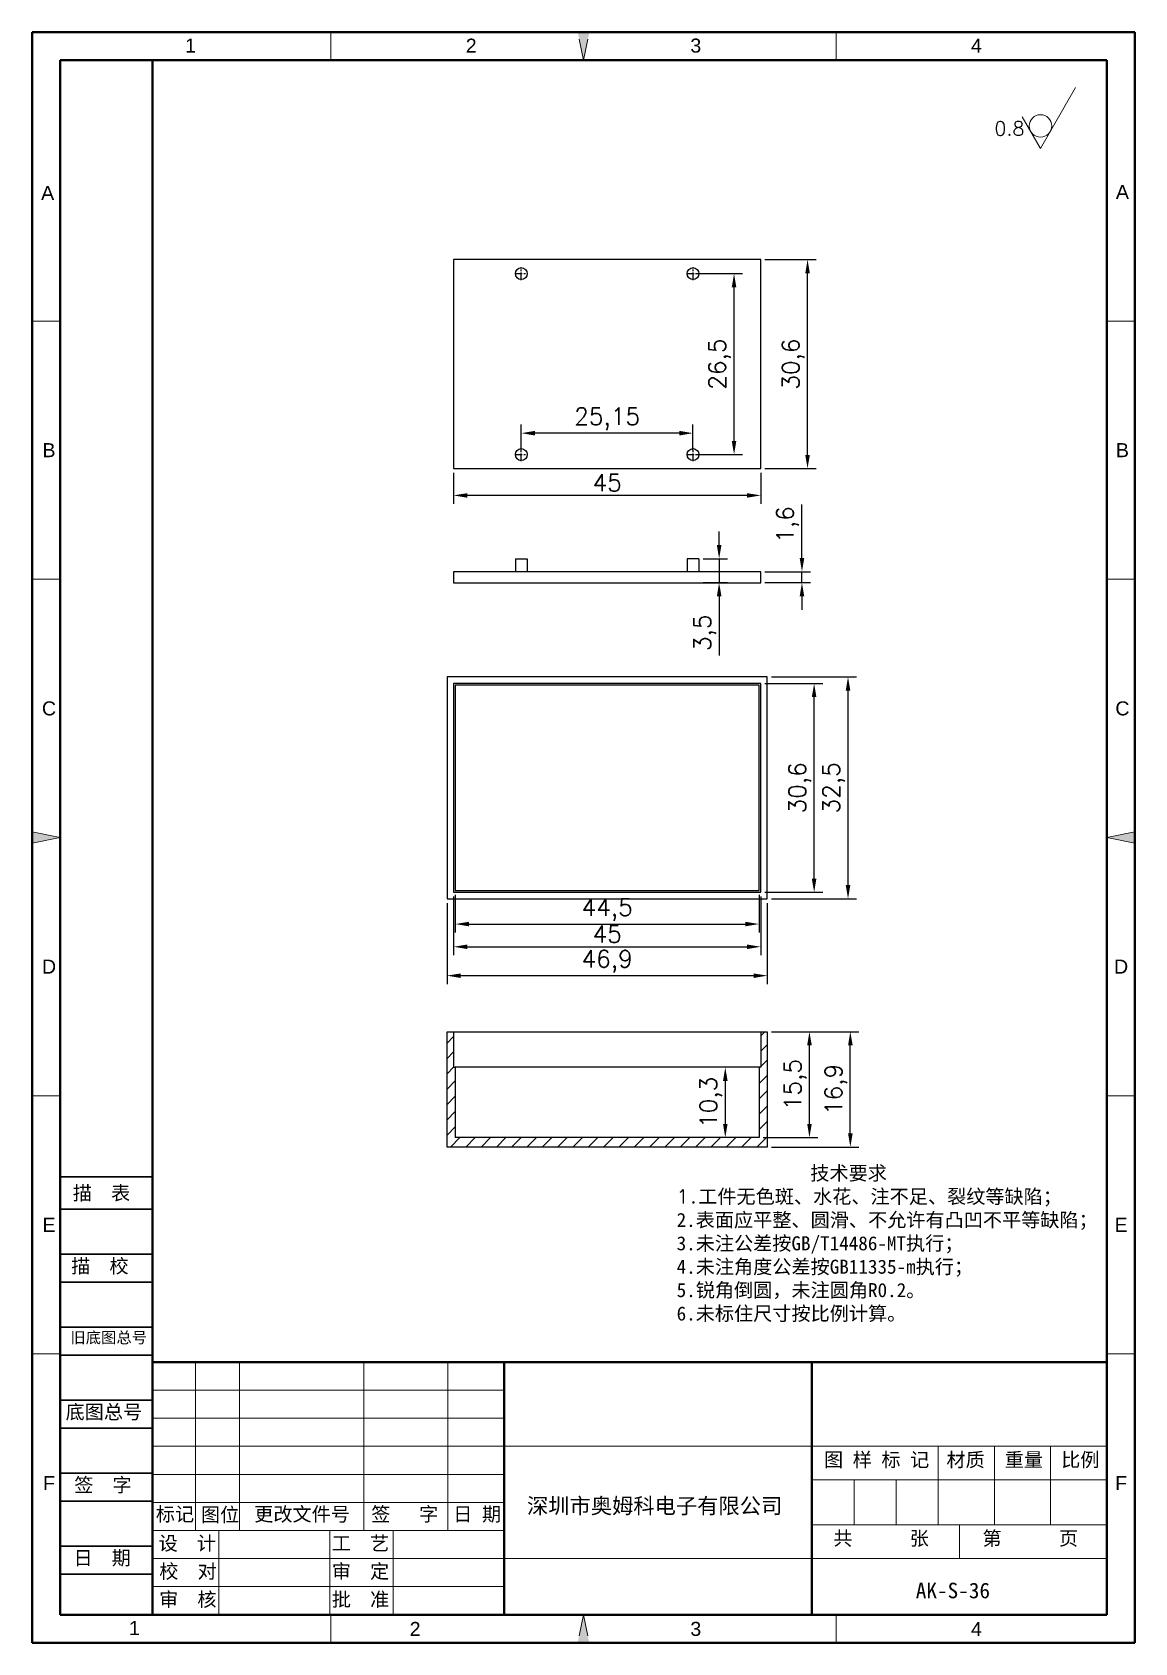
# Model space of a CAD drawing. Header units: millimetres. Extents: x 10844 to 11005, y -471 to -235.
import ezdxf
from ezdxf.enums import TextEntityAlignment as Align

# ---------------------------------------------------------------- set-up
doc = ezdxf.new("R2010")
doc.units = ezdxf.units.MM
for name, pattern in [('ACAD_ISO10W100', [18, 12, -3, 0, -3]), ('CENTER', [50.8, 31.75, -6.35, 6.35, -6.35]), ('HIDDEN2', [4.7625, 3.175, -1.5875])]:
    doc.linetypes.add(name, pattern=pattern)
for name, color, linetype, lineweight in [('dim', 82, 'Continuous', 9), ('图层1', 7, 'ACAD_ISO10W100', 15), ('图层2', 7, 'Continuous', 30), ('图层3', 7, 'Continuous', 15), ('图层4', 7, 'Continuous', 40), ('图层5', 7, 'HIDDEN2', 15), ('细实线', 3, 'Continuous', 18)]:
    doc.layers.add(name, color=color, linetype=linetype, lineweight=lineweight)
doc.layers.add('尺寸线', color=7, linetype='Continuous')
doc.styles.get("Standard").update_dxf_attribs({"font": 'txt', "bigfont": 'gbcbig.shx'})
doc.styles.add('样式 3', font='arial.ttf', dxfattribs={"height": 3.8})
doc.dimstyles.new('ISO-25', dxfattribs={"dimtxt": 2.5, "dimasz": 2.5, "dimexe": 1.25, "dimexo": 0.625, "dimtad": 1, "dimtxsty": 'Standard', "dimcen": 2.5, "dimadec": 0, "dimazin": 0, "dimtfac": 1, "dimtmove": 0, "dimatfit": 3, "dimfxl": 1, "dimarcsym": 0})

# ---------------------------------------------------------------- blocks, each defined once
blk = doc.blocks.new('*D543')
at = {"layer": 'Defpoints', "color": 0}
for p in [(10915.32, -294.07), (10915.32, -297.2), (10940.47, -297.2)]:
    blk.add_point(p, dxfattribs=at)
at = {"layer": 'dim', "color": 0, "lineweight": -2}
for p, q in [((10915.32, -296.58), (10915.32, -292.82)), ((10938.47, -294.07), (10917.32, -294.07)), ((10940.47, -296.58), (10940.47, -292.82))]:
    blk.add_line(p, q, dxfattribs=at)
at = {"layer": 'dim', "color": 0}
for points in [[(10917.32, -293.74), (10917.32, -294.41), (10915.32, -294.07)], [(10938.47, -293.74), (10938.47, -294.41), (10940.47, -294.07)]]:
    blk.add_solid(points, dxfattribs=at)
at = {"layer": 'dim', "color": 0, "insert": (10927.9, -291.99), "char_height": 2.5, "attachment_point": 5}
blk.add_mtext('25,15', dxfattribs=at)
blk = doc.blocks.new('*D544')
at = {"layer": 'Defpoints', "color": 0}
for p in [(10905.4, -299.25), (10950.4, -299.25), (10905.4, -303.19)]:
    blk.add_point(p, dxfattribs=at)
at = {"layer": 'dim', "color": 0, "lineweight": -2}
for p, q in [((10905.4, -299.88), (10905.4, -304.44)), ((10950.4, -299.88), (10950.4, -304.44)), ((10948.4, -303.19), (10907.4, -303.19))]:
    blk.add_line(p, q, dxfattribs=at)
at = {"layer": 'dim', "color": 0}
for points in [[(10907.4, -302.86), (10907.4, -303.52), (10905.4, -303.19)], [(10948.4, -302.86), (10948.4, -303.52), (10950.4, -303.19)]]:
    blk.add_solid(points, dxfattribs=at)
at = {"layer": 'dim', "color": 0, "insert": (10927.9, -301.32), "char_height": 2.5, "attachment_point": 5}
blk.add_mtext('45', dxfattribs=at)
blk = doc.blocks.new('*D545')
at = {"layer": 'Defpoints', "color": 0}
for p in [(10950.4, -268.65), (10957.25, -268.65), (10950.4, -299.25)]:
    blk.add_point(p, dxfattribs=at)
at = {"layer": 'dim', "color": 0, "lineweight": -2}
for p, q in [((10951.02, -268.65), (10958.5, -268.65)), ((10957.25, -297.25), (10957.25, -270.65)), ((10951.02, -299.25), (10958.5, -299.25))]:
    blk.add_line(p, q, dxfattribs=at)
at = {"layer": 'dim', "color": 0}
for points in [[(10956.92, -270.65), (10957.59, -270.65), (10957.25, -268.65)], [(10956.92, -297.25), (10957.59, -297.25), (10957.25, -299.25)]]:
    blk.add_solid(points, dxfattribs=at)
at = {"layer": 'dim', "color": 0, "insert": (10955.17, -283.95), "char_height": 2.5, "attachment_point": 5, "rotation": 90}
blk.add_mtext('30,6', dxfattribs=at)
blk = doc.blocks.new('*D546')
at = {"layer": 'Defpoints', "color": 0}
for p in [(10940.47, -270.7), (10946.49, -270.7), (10940.47, -297.2)]:
    blk.add_point(p, dxfattribs=at)
at = {"layer": 'dim', "color": 0, "lineweight": -2}
for p, q in [((10941.1, -270.7), (10947.74, -270.7)), ((10946.49, -295.2), (10946.49, -272.7)), ((10941.1, -297.2), (10947.74, -297.2))]:
    blk.add_line(p, q, dxfattribs=at)
at = {"layer": 'dim', "color": 0}
for points in [[(10946.15, -272.7), (10946.82, -272.7), (10946.49, -270.7)], [(10946.15, -295.2), (10946.82, -295.2), (10946.49, -297.2)]]:
    blk.add_solid(points, dxfattribs=at)
at = {"layer": 'dim', "color": 0, "insert": (10944.4, -283.95), "char_height": 2.5, "attachment_point": 5, "rotation": 90}
blk.add_mtext('26,5', dxfattribs=at)
blk = doc.blocks.new('*D547')
at = {"layer": 'Defpoints', "color": 0}
for p in [(10950.4, -314.37), (10950.4, -315.97), (10956.43, -314.37)]:
    blk.add_point(p, dxfattribs=at)
at = {"layer": 'dim', "color": 0, "lineweight": -2}
for p, q in [((10956.43, -312.37), (10956.43, -304.54)), ((10951.02, -314.37), (10957.68, -314.37)), ((10951.02, -315.97), (10957.68, -315.97)), ((10956.43, -315.97), (10956.43, -314.37)), ((10956.43, -317.97), (10956.43, -319.97))]:
    blk.add_line(p, q, dxfattribs=at)
at = {"layer": 'dim', "color": 0}
for points in [[(10956.1, -312.37), (10956.77, -312.37), (10956.43, -314.37)], [(10956.1, -317.97), (10956.77, -317.97), (10956.43, -315.97)]]:
    blk.add_solid(points, dxfattribs=at)
at = {"layer": 'dim', "color": 0, "insert": (10954.35, -307.46), "char_height": 2.5, "attachment_point": 5, "rotation": 90}
blk.add_mtext('1,6', dxfattribs=at)
blk = doc.blocks.new('*D548')
at = {"layer": 'Defpoints', "color": 0}
for p in [(10941.35, -312.47), (10941.35, -315.97), (10944.3, -315.97)]:
    blk.add_point(p, dxfattribs=at)
at = {"layer": 'dim', "color": 0, "lineweight": -2}
for p, q in [((10944.3, -310.47), (10944.3, -308.47)), ((10941.97, -312.47), (10945.55, -312.47)), ((10944.3, -312.47), (10944.3, -315.97)), ((10941.97, -315.97), (10945.55, -315.97)), ((10944.3, -317.97), (10944.3, -326.64))]:
    blk.add_line(p, q, dxfattribs=at)
at = {"layer": 'dim', "color": 0}
for points in [[(10943.97, -310.47), (10944.64, -310.47), (10944.3, -312.47)], [(10943.97, -317.97), (10944.64, -317.97), (10944.3, -315.97)]]:
    blk.add_solid(points, dxfattribs=at)
at = {"layer": 'dim', "color": 0, "insert": (10942.22, -323.31), "char_height": 2.5, "attachment_point": 5, "rotation": 90}
blk.add_mtext('3,5', dxfattribs=at)
blk = doc.blocks.new('*D549')
at = {"layer": 'Defpoints', "color": 0}
for p in [(10951.35, -329.78), (10963.18, -329.78), (10951.35, -362.28)]:
    blk.add_point(p, dxfattribs=at)
at = {"layer": 'dim', "color": 0, "lineweight": -2}
for p, q in [((10951.97, -329.78), (10964.43, -329.78)), ((10963.18, -360.28), (10963.18, -331.78)), ((10951.97, -362.28), (10964.43, -362.28))]:
    blk.add_line(p, q, dxfattribs=at)
at = {"layer": 'dim', "color": 0}
for points in [[(10962.85, -331.78), (10963.52, -331.78), (10963.18, -329.78)], [(10962.85, -360.28), (10963.52, -360.28), (10963.18, -362.28)]]:
    blk.add_solid(points, dxfattribs=at)
at = {"layer": 'dim', "color": 0, "insert": (10961.1, -346.03), "char_height": 2.5, "attachment_point": 5, "rotation": 90}
blk.add_mtext('32,5', dxfattribs=at)
blk = doc.blocks.new('*D550')
at = {"layer": 'Defpoints', "color": 0}
for p in [(10950.4, -330.73), (10958.22, -330.73), (10950.4, -361.33)]:
    blk.add_point(p, dxfattribs=at)
at = {"layer": 'dim', "color": 0, "lineweight": -2}
for p, q in [((10951.02, -330.73), (10959.47, -330.73)), ((10958.22, -359.33), (10958.22, -332.73)), ((10951.02, -361.33), (10959.47, -361.33))]:
    blk.add_line(p, q, dxfattribs=at)
at = {"layer": 'dim', "color": 0}
for points in [[(10957.88, -332.73), (10958.55, -332.73), (10958.22, -330.73)], [(10957.88, -359.33), (10958.55, -359.33), (10958.22, -361.33)]]:
    blk.add_solid(points, dxfattribs=at)
at = {"layer": 'dim', "color": 0, "insert": (10956.13, -346.03), "char_height": 2.5, "attachment_point": 5, "rotation": 90}
blk.add_mtext('30,6', dxfattribs=at)
blk = doc.blocks.new('*D551')
at = {"layer": 'Defpoints', "color": 0}
for p in [(10951.35, -381.75), (10963.52, -381.75), (10951.35, -398.65)]:
    blk.add_point(p, dxfattribs=at)
at = {"layer": 'dim', "color": 0, "lineweight": -2}
for p, q in [((10951.97, -381.75), (10964.77, -381.75)), ((10963.52, -396.65), (10963.52, -383.75)), ((10951.97, -398.65), (10964.77, -398.65))]:
    blk.add_line(p, q, dxfattribs=at)
at = {"layer": 'dim', "color": 0}
for points in [[(10963.19, -383.75), (10963.86, -383.75), (10963.52, -381.75)], [(10963.19, -396.65), (10963.86, -396.65), (10963.52, -398.65)]]:
    blk.add_solid(points, dxfattribs=at)
at = {"layer": 'dim', "color": 0, "insert": (10961.44, -390.2), "char_height": 2.5, "attachment_point": 5, "rotation": 90}
blk.add_mtext('16,9', dxfattribs=at)
blk = doc.blocks.new('*D552')
at = {"layer": 'Defpoints', "color": 0}
for p in [(10951.97, -381.75), (10957.53, -381.75), (10950.15, -397.25)]:
    blk.add_point(p, dxfattribs=at)
at = {"layer": 'dim', "color": 0, "lineweight": -2}
for p, q in [((10952.6, -381.75), (10958.78, -381.75)), ((10957.53, -395.25), (10957.53, -383.75)), ((10950.77, -397.25), (10958.78, -397.25))]:
    blk.add_line(p, q, dxfattribs=at)
at = {"layer": 'dim', "color": 0}
for points in [[(10957.2, -383.75), (10957.87, -383.75), (10957.53, -381.75)], [(10957.2, -395.25), (10957.87, -395.25), (10957.53, -397.25)]]:
    blk.add_solid(points, dxfattribs=at)
at = {"layer": 'dim', "color": 0, "insert": (10955.45, -389.5), "char_height": 2.5, "attachment_point": 5, "rotation": 90}
blk.add_mtext('15,5', dxfattribs=at)
blk = doc.blocks.new('*D553')
at = {"layer": 'Defpoints', "color": 0}
for p in [(10950.15, -386.95), (10945.2, -397.25), (10950.15, -397.25)]:
    blk.add_point(p, dxfattribs=at)
at = {"layer": 'dim', "color": 0, "lineweight": -2}
for p, q in [((10949.52, -386.95), (10943.95, -386.95)), ((10945.2, -388.95), (10945.2, -395.25)), ((10949.52, -397.25), (10943.95, -397.25))]:
    blk.add_line(p, q, dxfattribs=at)
at = {"layer": 'dim', "color": 0}
for points in [[(10944.87, -388.95), (10945.54, -388.95), (10945.2, -386.95)], [(10944.87, -395.25), (10945.54, -395.25), (10945.2, -397.25)]]:
    blk.add_solid(points, dxfattribs=at)
at = {"layer": 'dim', "color": 0, "insert": (10943.12, -392.1), "char_height": 2.5, "attachment_point": 5, "rotation": 90}
blk.add_mtext('10,3', dxfattribs=at)
blk = doc.blocks.new('*D554')
at = {"layer": 'Defpoints', "color": 0}
for p in [(10904.45, -362.28), (10951.35, -362.28), (10951.35, -373.54)]:
    blk.add_point(p, dxfattribs=at)
at = {"layer": 'dim', "color": 0, "lineweight": -2}
for p, q in [((10904.45, -362.9), (10904.45, -374.79)), ((10951.35, -362.9), (10951.35, -374.79)), ((10906.45, -373.54), (10949.35, -373.54))]:
    blk.add_line(p, q, dxfattribs=at)
at = {"layer": 'dim', "color": 0}
for points in [[(10906.45, -373.21), (10906.45, -373.88), (10904.45, -373.54)], [(10949.35, -373.21), (10949.35, -373.88), (10951.35, -373.54)]]:
    blk.add_solid(points, dxfattribs=at)
at = {"layer": 'dim', "color": 0, "insert": (10927.9, -371.46), "char_height": 2.5, "attachment_point": 5}
blk.add_mtext('46,9', dxfattribs=at)
blk = doc.blocks.new('*D555')
at = {"layer": 'Defpoints', "color": 0}
for p in [(10905.4, -361.33), (10950.4, -361.33), (10950.4, -369.31)]:
    blk.add_point(p, dxfattribs=at)
at = {"layer": 'dim', "color": 0, "lineweight": -2}
for p, q in [((10905.4, -361.95), (10905.4, -370.56)), ((10950.4, -361.95), (10950.4, -370.56)), ((10907.4, -369.31), (10948.4, -369.31))]:
    blk.add_line(p, q, dxfattribs=at)
at = {"layer": 'dim', "color": 0}
for points in [[(10907.4, -368.98), (10907.4, -369.64), (10905.4, -369.31)], [(10948.4, -368.98), (10948.4, -369.64), (10950.4, -369.31)]]:
    blk.add_solid(points, dxfattribs=at)
at = {"layer": 'dim', "color": 0, "insert": (10927.9, -367.43), "char_height": 2.5, "attachment_point": 5}
blk.add_mtext('45', dxfattribs=at)
blk = doc.blocks.new('*D556')
at = {"layer": 'Defpoints', "color": 0}
for p in [(10905.65, -361.08), (10950.15, -361.08), (10950.15, -365.98)]:
    blk.add_point(p, dxfattribs=at)
at = {"layer": 'dim', "color": 0, "lineweight": -2}
for p, q in [((10905.65, -361.7), (10905.65, -367.23)), ((10950.15, -361.7), (10950.15, -367.23)), ((10907.65, -365.98), (10948.15, -365.98))]:
    blk.add_line(p, q, dxfattribs=at)
at = {"layer": 'dim', "color": 0}
for points in [[(10907.65, -365.65), (10907.65, -366.31), (10905.65, -365.98)], [(10948.15, -365.65), (10948.15, -366.31), (10950.15, -365.98)]]:
    blk.add_solid(points, dxfattribs=at)
at = {"layer": 'dim', "color": 0, "insert": (10927.9, -363.9), "char_height": 2.5, "attachment_point": 5}
blk.add_mtext('44,5', dxfattribs=at)

msp = doc.modelspace()

# ---------------------------------------------------------------- hatches: boundary and pattern name
h = msp.add_hatch()
h.set_pattern_fill('ANSI31', color=8, scale=0.5, style=0)
h.set_pattern_definition([(45, (-32.842, 79.7268), (-1.12253202, 1.12253202), [])])
h.paths.add_polyline_path([(10951.349, -381.751), (10950.399, -381.751), (10950.399, -386.951), (10950.149, -386.951), (10950.149, -397.251), (10905.649, -397.251), (10905.649, -386.951), (10905.399, -386.951), (10905.399, -381.751), (10904.449, -381.751), (10904.449, -398.651), (10951.349, -398.651)])
at = {"layer": '图层1'}
for points in [[(10847.792, -353.3), (10843.68, -352.454), (10843.68, -354.147)], [(11001.076, -353.3), (11005.188, -352.454), (11005.188, -354.147)]]:
    msp.add_hatch(color=0, dxfattribs=at).paths.add_polyline_path(points)
at = {"layer": '图层5'}
for points in [[(10924.434, -239.447), (10923.587, -235.336), (10925.28, -235.336)], [(10924.434, -467.153), (10923.587, -471.265), (10925.28, -471.265)]]:
    msp.add_hatch(color=0, dxfattribs=at).paths.add_polyline_path(points)

# ---------------------------------------------------------------- linework, layer by layer
for p, q in [((10950.399, -268.655), (10905.399, -268.655)), ((10905.399, -268.655), (10905.399, -299.255)), ((10950.399, -299.255), (10950.399, -268.655)), ((10905.399, -299.255), (10950.399, -299.255)), ((10914.449, -312.473), (10914.449, -314.373)), ((10914.449, -312.473), (10916.199, -312.473)), ((10916.199, -312.473), (10916.199, -314.373)), ((10939.599, -312.473), (10939.599, -314.373)), ((10941.349, -312.473), (10939.599, -312.473)), ((10941.349, -312.473), (10941.349, -314.373)), ((10950.399, -314.373), (10905.399, -314.373)), ((10905.399, -314.373), (10905.399, -315.973)), ((10905.399, -315.973), (10950.399, -315.973)), ((10950.399, -315.973), (10950.399, -314.373)), ((10951.349, -329.78), (10904.449, -329.78)), ((10904.449, -329.78), (10904.449, -362.28)), ((10951.349, -362.28), (10951.349, -329.78)), ((10950.399, -330.73), (10905.399, -330.73)), ((10905.399, -330.73), (10905.399, -361.33)), ((10950.149, -330.98), (10905.649, -330.98)), ((10905.649, -330.98), (10905.649, -361.08)), ((10950.149, -361.08), (10950.149, -330.98)), ((10950.399, -361.33), (10950.399, -330.73)), ((10904.449, -362.28), (10951.349, -362.28)), ((10905.399, -361.33), (10950.399, -361.33)), ((10905.649, -361.08), (10950.149, -361.08)), ((10904.449, -398.651), (10904.449, -381.751)), ((10904.449, -381.751), (10951.349, -381.751)), ((10905.399, -381.751), (10905.399, -386.951)), ((10950.399, -381.751), (10950.399, -386.951)), ((10951.349, -381.751), (10951.349, -398.651)), ((10905.399, -386.951), (10905.649, -386.951)), ((10905.649, -386.951), (10905.649, -397.251)), ((10950.149, -386.951), (10905.649, -386.951)), ((10950.149, -386.951), (10950.149, -397.251)), ((10950.399, -386.951), (10950.149, -386.951)), ((10951.349, -398.651), (10904.449, -398.651)), ((10950.149, -397.251), (10905.649, -397.251))]:
    msp.add_line(p, q)
at = {"color": 1, "linetype": 'CENTER', "ltscale": 0.035}
for p, q in [((10914.361, -270.705), (10916.286, -270.705)), ((10915.324, -271.667), (10915.324, -269.742)), ((10939.511, -270.705), (10941.436, -270.705)), ((10940.474, -271.667), (10940.474, -269.742)), ((10914.361, -297.205), (10916.286, -297.205)), ((10915.324, -298.167), (10915.324, -296.242)), ((10939.511, -297.205), (10941.436, -297.205)), ((10940.474, -298.167), (10940.474, -296.242))]:
    msp.add_line(p, q, dxfattribs=at)
for centre in [(10915.324, -270.705), (10940.474, -270.705), (10915.324, -297.205), (10940.474, -297.205)]:
    msp.add_circle(centre, 0.875)
at = {"layer": '图层1', "color": 0}
for p, q in [((10887.428, -239.447), (10887.428, -235.336)), ((10961.439, -239.447), (10961.439, -235.336)), ((10847.792, -277.645), (10843.68, -277.645)), ((11005.188, -277.645), (11001.076, -277.645)), ((10847.792, -315.473), (10843.68, -315.473)), ((11005.188, -315.473), (11001.076, -315.473)), ((10847.792, -353.3), (10843.68, -352.454)), ((10847.792, -353.3), (10843.68, -354.147)), ((11001.076, -353.3), (11005.188, -352.454)), ((11001.076, -353.3), (11005.188, -354.147)), ((10847.792, -391.128), (10843.68, -391.128)), ((11005.188, -391.128), (11001.076, -391.128)), ((10847.792, -428.956), (10843.68, -428.956)), ((11005.188, -428.956), (11001.076, -428.956)), ((10964.071, -447.417), (10964.071, -453.996)), ((10970.238, -447.417), (10970.238, -453.996)), ((10874.062, -454.818), (10874.062, -450.707)), ((10874.062, -454.818), (10874.062, -450.707))]:
    msp.add_line(p, q, dxfattribs=at)
at = {"layer": '图层2', "color": 0}
for p, q in [((10861.287, -403.011), (10847.792, -403.011)), ((10861.287, -407.756), (10847.792, -407.756)), ((10861.287, -407.756), (10854.118, -407.756)), ((10861.287, -414.335), (10847.792, -414.335)), ((10861.287, -418.447), (10847.792, -418.447)), ((10861.287, -418.447), (10854.118, -418.447)), ((10861.287, -418.447), (10854.118, -418.447)), ((10861.287, -425.025), (10847.792, -425.025)), ((10861.287, -429.137), (10847.792, -429.137)), ((10861.287, -429.137), (10854.118, -429.137)), ((10861.287, -435.716), (10847.792, -435.716)), ((10861.287, -439.828), (10847.792, -439.828)), ((10861.287, -439.828), (10854.118, -439.828)), ((10861.287, -446.406), (10847.792, -446.406)), ((10861.287, -450.518), (10847.792, -450.518)), ((10861.287, -450.518), (10854.118, -450.518)), ((10861.287, -457.097), (10847.792, -457.097)), ((10861.287, -461.208), (10847.792, -461.208))]:
    msp.add_line(p, q, dxfattribs=at)
at = {"layer": '图层3', "color": 0}
for p, q in [((10867.611, -454.818), (10867.611, -430.148)), ((10874.062, -450.707), (10874.062, -430.148)), ((10892.245, -454.769), (10892.245, -430.148)), ((10904.58, -454.758), (10904.58, -430.148)), ((10912.804, -434.26), (10861.287, -434.26)), ((10912.804, -438.371), (10861.287, -438.371)), ((10912.804, -438.371), (10861.287, -438.371)), ((10912.804, -442.483), (10861.287, -442.483)), ((10902.818, -442.483), (11001.076, -442.483)), ((10976.406, -442.483), (10976.406, -453.996)), ((10984.629, -442.483), (10984.629, -453.996)), ((10992.852, -442.483), (10992.852, -453.996)), ((10912.804, -446.595), (10861.287, -446.595)), ((11001.076, -447.417), (10957.903, -447.417)), ((10976.406, -447.417), (10976.406, -453.996)), ((10912.804, -450.707), (10861.287, -450.707)), ((10912.804, -454.818), (10861.287, -454.818)), ((10871, -467.153), (10871, -454.818)), ((10887.293, -467.153), (10887.293, -454.769)), ((10896.566, -467.105), (10896.566, -454.769)), ((11001.076, -453.996), (10957.903, -453.996)), ((10979.489, -453.996), (10979.489, -458.93)), ((10912.804, -458.93), (10861.287, -458.93)), ((10912.804, -458.93), (10861.511, -458.93)), ((10902.818, -458.93), (11001.076, -458.93)), ((10861.287, -461.208), (10861.171, -461.208)), ((10912.804, -463.042), (10861.287, -463.042)), ((10887.428, -467.153), (10887.428, -471.265)), ((10961.439, -467.153), (10961.439, -471.265)), ((10961.439, -467.153), (10961.439, -471.265))]:
    msp.add_line(p, q, dxfattribs=at)
at = {"layer": '图层4', "color": 0}
for p, q in [((10861.287, -467.153), (10861.287, -239.447)), ((10861.287, -430.148), (10861.287, -467.153)), ((11001.076, -430.148), (10861.287, -430.148)), ((10939.209, -430.148), (10865.198, -430.148)), ((10912.804, -467.153), (10912.804, -430.148)), ((10957.903, -467.153), (10957.903, -430.148)), ((10861.287, -447.417), (10861.287, -467.153))]:
    msp.add_line(p, q, dxfattribs=at)
at = {"layer": '图层5', "color": 0}
for p, q in [((10924.434, -239.447), (10923.587, -235.336)), ((10924.434, -239.447), (10925.28, -235.336)), ((10912.804, -454.818), (10861.287, -454.818)), ((10924.434, -467.153), (10923.587, -471.265)), ((10924.434, -467.153), (10925.28, -471.265))]:
    msp.add_line(p, q, dxfattribs=at)
at = {"layer": '尺寸线', "color": 0, "lineweight": 40}
for p, q in [((10843.68, -235.336), (11005.188, -235.336)), ((10843.68, -235.336), (10843.68, -471.265)), ((11005.188, -235.336), (11005.188, -471.265)), ((10847.792, -239.447), (11001.076, -239.447)), ((10847.792, -239.447), (10847.792, -467.153)), ((11001.076, -239.447), (11001.076, -467.153)), ((10847.792, -467.153), (11001.076, -467.153)), ((10843.68, -471.265), (11005.188, -471.265))]:
    msp.add_line(p, q, dxfattribs=at)
at = {"layer": '细实线', "color": 0}
for p, q in [((10991.38, -252.359), (10996.52, -243.457)), ((10988.703, -247.723), (10991.38, -252.359))]:
    msp.add_line(p, q, dxfattribs=at)
msp.add_circle((10991.38, -249.07), 1.645, dxfattribs=at)

# ---------------------------------------------------------------- texts
at = {"layer": '图层1', "color": 0, "style": '样式 3'}
for s, p in [('B', (10846.14, -296.559)), ('B', (11003.376, -296.559)), ('C', (10846.14, -334.387)), ('C', (11003.376, -334.387)), ('D', (10846.14, -372.214)), ('D', (11003.183, -372.214)), ('E', (10846.14, -410.042)), ('E', (11003.183, -410.042)), ('F', (10846.14, -447.87)), ('F', (11003.183, -447.87))]:
    msp.add_text(s, height=2.056, dxfattribs=at).set_placement(p, align=Align.MIDDLE)
at = {"layer": '图层1', "color": 0, "attachment_point": 1}
for s, insert, char_height, width in [('{\\fSimSun|b0|i0|c134|p2;图 样 标 记}', (10959.669, -443.416), 2.05585, 25.50594), ('{\\fSimSun|b0|i0|c134|p2;材质 }', (10977.6, -443.425), 2.05585, 17.14604), ('{\\fSimSun|b0|i0|c134|p2;深圳市奥姆科电子有限公司}', (10916.158, -450.059), 2.28428, 43.16214), ('{\\fSimSun|b0|i0|c134|p2;标记}', (10861.792, -451.389), 2.05585, 5.75638), ('{\\fSimSun|b0|i0|c134|p2;图位}', (10868.394, -451.472), 2.05585, 5.75638), ('{\\fSimSun|b0|i0|c134|p2;更改文件号}', (10876.2, -451.389), 2.05585, 17.14604), ('{\\fSimSun|b0|i0|c134|p2;审  核}', (10862.276, -463.879), 2.05585, 16.67155), ('{\\fSimSun|b0|i0|c134|p2;批  准}', (10887.568, -463.879), 2.05585, 17.14604), ('{\\fSimSun|b0|i0|c134|p2;AK-S-36}', (10973.106, -462.464), 2.28428, 28.33994)]:
    msp.add_mtext(s, dxfattribs=dict(at, insert=insert, char_height=char_height, width=width))
at = {"layer": '图层2', "color": 0, "attachment_point": 1}
for s, insert, char_height, width in [('{\\fSimSun|b0|i0|c134|p2;描\\fSimSun|b0|i0|c0|p2;  \\fSimSun|b0|i0|c134|p2;表}', (10849.629, -404.351), 2.05583, 23.03693), ('{\\fSimSun|b0|i0|c134|p2;描\\fSimSun|b0|i0|c0|p2;  \\fSimSun|b0|i0|c134|p2;校}', (10849.395, -415.041), 2.05583, 23.03693), ('{\\fSimSun|b0|i0|c134|p2;旧底图总号}', (10849.279, -425.731), 1.64468, 23.03693), ('{\\fSimSun|b0|i0|c134|p2;底图总号}', (10848.566, -436.421), 2.05583, 23.03693), ('{\\fSimSun|b0|i0|c134|p2;重量 }', (10986.136, -443.425), 2.05585, 17.14604), ('{\\fSimSun|b0|i0|c134|p2;比例 }', (10994.407, -443.425), 2.05585, 17.14604), ('{\\fSimSun|b0|i0|c134|p2;签\\fSimSun|b0|i0|c0|p2;  \\fSimSun|b0|i0|c134|p2;字}', (10849.84, -447.112), 2.05583, 23.03693), ('{\\fSimSun|b0|i0|c134|p2;签   字}', (10893.343, -451.389), 2.05585, 17.14604), ('{\\fSimSun|b0|i0|c134|p2;日 期}', (10905.352, -451.389), 2.05585, 17.14604), ('{\\fSimSun|b0|i0|c134|p2;共      张}', (10961.024, -454.929), 2.05585, 22.74608), ('{\\fSimSun|b0|i0|c134|p2;第      页}', (10982.884, -454.929), 2.05585, 21.11284), ('{\\fSimSun|b0|i0|c134|p2;日\\fSimSun|b0|i0|c0|p2;  \\fSimSun|b0|i0|c134|p2;期}', (10849.723, -457.802), 2.05583, 23.03693), ('{\\fSimSun|b0|i0|c134|p2;设  计}', (10862.196, -455.656), 2.05585, 15.93613), ('{\\fSimSun|b0|i0|c134|p2;工  艺}', (10887.568, -455.656), 2.05585, 17.14604), ('{\\fSimSun|b0|i0|c134|p2;校  对}', (10862.295, -459.767), 2.05585, 14.90639), ('{\\fSimSun|b0|i0|c134|p2;审  定}', (10887.568, -459.767), 2.05585, 17.14604)]:
    msp.add_mtext(s, dxfattribs=dict(at, insert=insert, char_height=char_height, width=width))
at = {"layer": '图层3', "color": 0, "insert": (10938.077, -401.437), "char_height": 2.05585, "width": 97.37397, "attachment_point": 1}
msp.add_mtext('{\\fSimSun|b0|i0|c134|p54;              技术要求\\P}1{\\fSimSun|b0|i0|c134|p54;.工件无色斑、水花、注不足、裂纹等缺陷；\\P2.表面应平整、圆滑、不允许有凸凹不平等缺陷；\\P3.未注公差按GB/T14486-MT执行；\\P4.未注角度公差按GB11335-m执行；\\P5.锐角倒圆，未注圆角R0.2。}\\P{\\fSimSun|b0|i0|c134|p2;6.未标住尺寸按比例计算。}', dxfattribs=at)
at = {"layer": '图层5', "color": 0, "style": '样式 3'}
for s, p in [('1', (10866.87, -237.292)), ('2', (10907.987, -237.292)), ('3', (10940.881, -237.292)), ('4', (10981.998, -237.292)), ('A', (10845.94, -258.881)), ('A', (11003.376, -258.731)), ('1', (10858.647, -469.102)), ('2', (10899.764, -469.224)), ('3', (10940.881, -469.224)), ('4', (10981.998, -469.224))]:
    msp.add_text(s, height=2.056, dxfattribs=at).set_placement(p, align=Align.MIDDLE)
at = {"layer": '细实线', "color": 0, "insert": (10984.62, -248.412), "char_height": 2.0558, "width": 7.67541, "attachment_point": 1}
msp.add_mtext('0.8', dxfattribs=at)

# ---------------------------------------------------------------- dimensions: what is measured, and where the dimension line sits
at = {"layer": 'dim'}
for base, p1, p2, picture, middle in [((10957.254, -268.655), (10950.399, -299.255), (10950.399, -268.655), '*D545', (10955.171, -283.955)), ((10946.487, -270.705), (10940.474, -297.205), (10940.474, -270.705), '*D546', (10944.403, -283.955)), ((10956.433, -314.373), (10950.399, -315.973), (10950.399, -314.373), '*D547', (10954.35, -307.457)), ((10944.304, -315.973), (10941.349, -312.473), (10941.349, -315.973), '*D548', (10942.221, -323.307)), ((10963.183, -329.78), (10951.349, -362.28), (10951.349, -329.78), '*D549', (10961.1, -346.03)), ((10958.218, -330.73), (10950.399, -361.33), (10950.399, -330.73), '*D550', (10956.135, -346.03)), ((10957.533, -381.751), (10950.149, -397.251), (10951.974, -381.751), '*D552', (10955.45, -389.501)), ((10963.523, -381.751), (10951.349, -398.651), (10951.349, -381.751), '*D551', (10961.44, -390.201)), ((10945.202, -397.251), (10950.149, -386.951), (10950.149, -397.251), '*D553', (10943.119, -392.101))]:
    dim = msp.add_linear_dim(base=base, p1=p1, p2=p2, angle=90, dimstyle='ISO-25', override={"dimasz": 2}, dxfattribs=at)
    dim.commit()
    dim.dimension.update_dxf_attribs({"geometry": picture, "text_midpoint": middle})
for base, p1, p2, picture, middle in [((10915.324, -294.074), (10940.474, -297.205), (10915.324, -297.205), '*D543', (10927.899, -291.99)), ((10905.399, -303.191), (10950.399, -299.255), (10905.399, -299.255), '*D544', (10927.899, -301.316)), ((10951.349, -373.542), (10904.449, -362.28), (10951.349, -362.28), '*D554', (10927.899, -371.458)), ((10950.399, -369.309), (10905.399, -361.33), (10950.399, -361.33), '*D555', (10927.899, -367.434)), ((10950.149, -365.979), (10905.649, -361.08), (10950.149, -361.08), '*D556', (10927.899, -363.895))]:
    dim = msp.add_linear_dim(base=base, p1=p1, p2=p2, dimstyle='ISO-25', override={"dimasz": 2}, dxfattribs=at)
    dim.commit()
    dim.dimension.update_dxf_attribs({"geometry": picture, "text_midpoint": middle})

doc.saveas('drawing.dxf')
